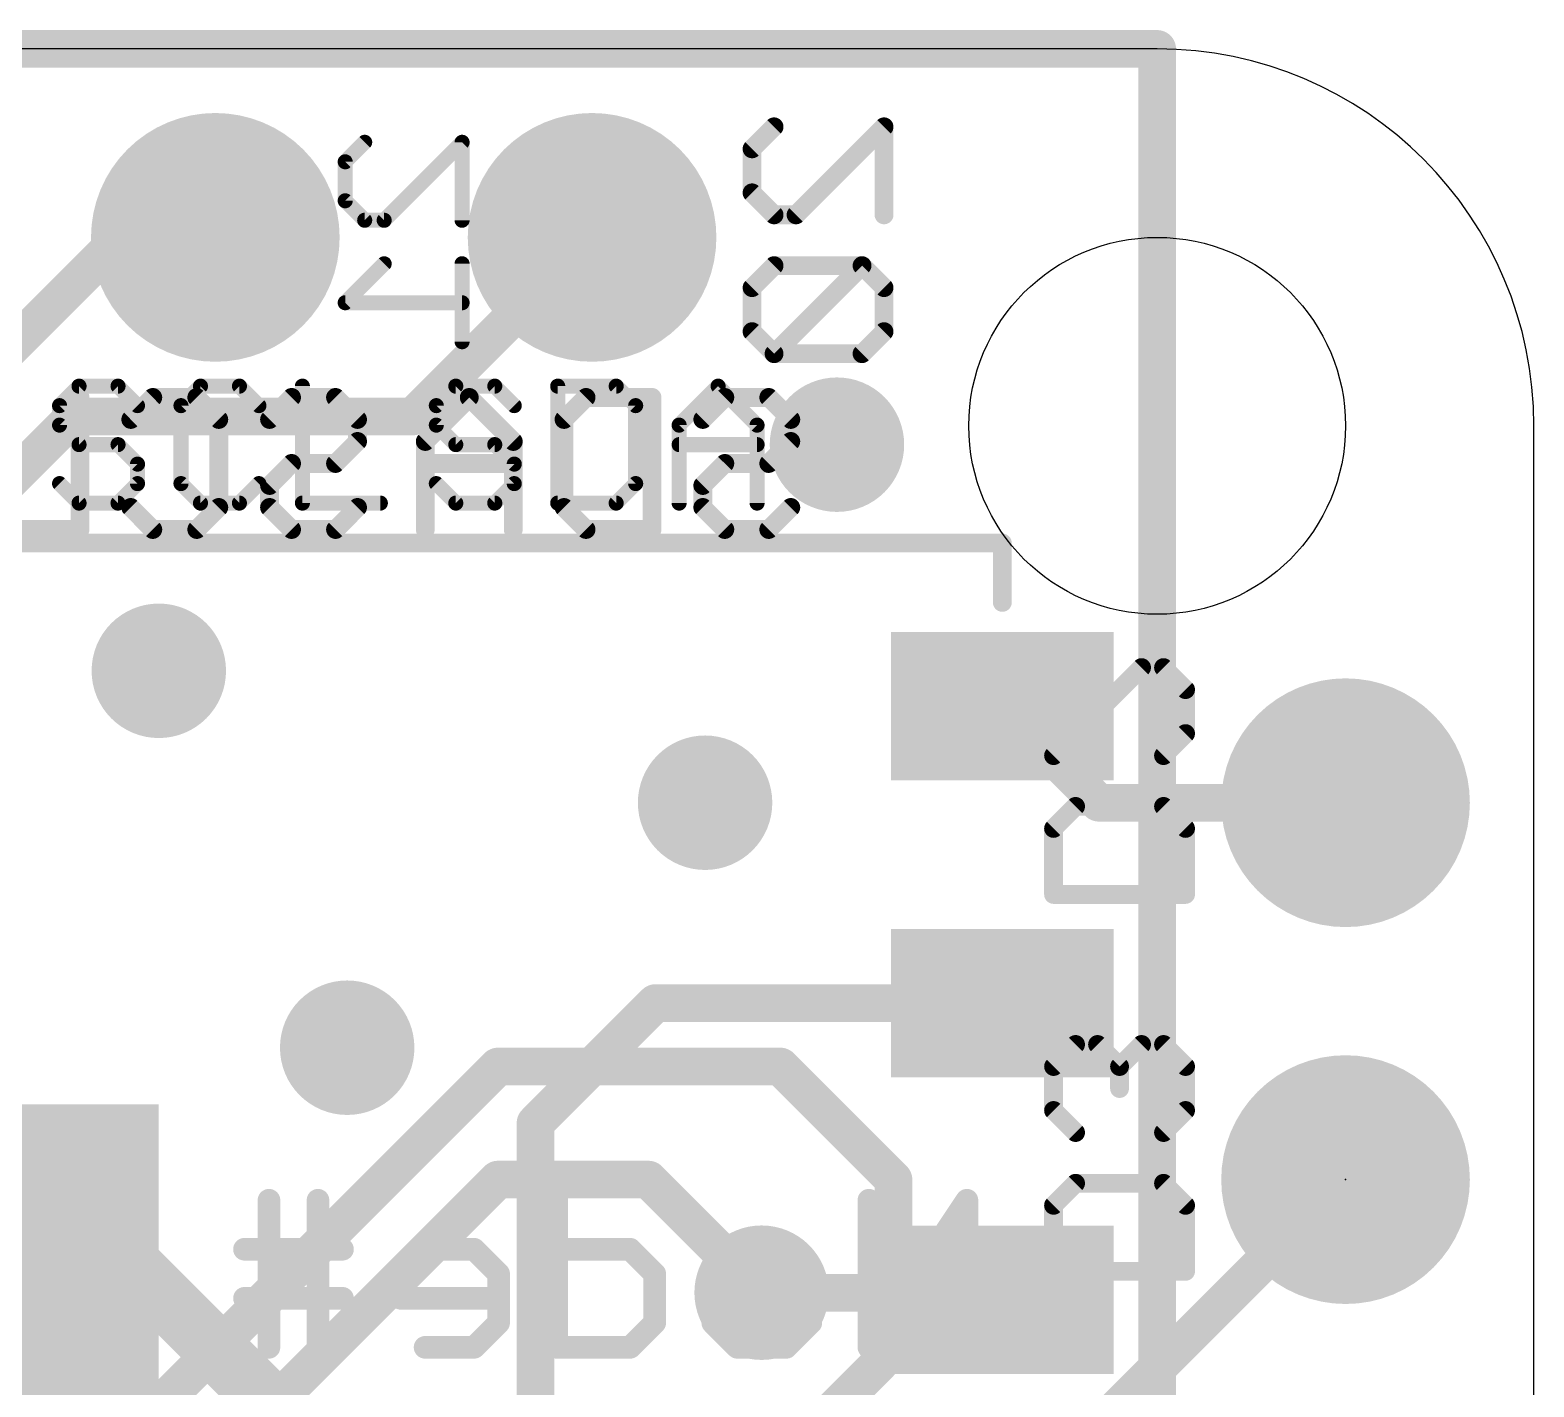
# Model space of a CAD drawing. Extents: x -4.5 to 52.1, y -1.8 to 26.3.
# Drawn here: x 40.66 to 50.8, y 13.84 to 22.99 of the extents above; entities that cross this region are included whole.
import ezdxf

# ---------------------------------------------------------------- set-up
doc = ezdxf.new("R2010")
doc.units = 0
for name, color, linetype in [('1', 12, 'CONTINUOUS'), ('16', 132, 'CONTINUOUS'), ('17', 110, 'CONTINUOUS'), ('18', 110, 'CONTINUOUS'), ('20', 53, 'CONTINUOUS'), ('21', 40, 'CONTINUOUS'), ('22', 6, 'CONTINUOUS'), ('23', 40, 'CONTINUOUS')]:
    doc.layers.add(name, color=color, linetype=linetype)

# ---------------------------------------------------------------- blocks, each defined once
blk = doc.blocks.new('RECT')
blk.add_solid([(-0.5, -0.5), (0.5, -0.5), (-0.5, 0.5), (0.5, 0.5)])
blk = doc.blocks.new('ROUNDP')
at = {"const_width": 0.5}
blk.add_lwpolyline([(0, -0.25, 1), (0, 0.25, 1), (0, -0.25)], format="xyb", dxfattribs=at)
blk = doc.blocks.new('ROUNDV')
at = {"const_width": 0.5}
blk.add_lwpolyline([(0, -0.25, 1), (0, 0.25, 1), (0, -0.25)], format="xyb", dxfattribs=at)

msp = doc.modelspace()

# ---------------------------------------------------------------- linework, layer by layer
at = {"layer": '1'}
for points, const_width in [([(48.26, 22.86), (0, 22.86)], 0.254), ([(48.26, 0), (48.26, 22.86)], 0.254), ([(47.216, 18.43), (47.866, 17.78)], 0.254), ([(47.866, 17.78), (49.53, 17.78)], 0.254), ([(38.989, 17.018), (43.561, 12.446)], 0.4064), ([(44.878, 16.43), (44.069, 15.621)], 0.254), ([(47.216, 16.43), (44.878, 16.43)], 0.254), ([(44.069, 15.621), (44.069, 13.335)], 0.254), ([(47.168, 14.478), (45.593, 14.478)], 0.254), ([(47.216, 14.43), (47.168, 14.478)], 0.254)]:
    msp.add_lwpolyline(points, dxfattribs=dict(at, const_width=const_width))
at = {"layer": '1', "const_width": 0.127}
for points in [[(48.3235, 22.86, 1), (48.1965, 22.86)], [(48.26, 22.7965, 1), (48.26, 22.9235)], [(47.2609, 18.4749, 1), (47.1711, 18.3851)], [(47.866, 17.8435, 1), (47.866, 17.7165)], [(47.8211, 17.7351, 1), (47.9109, 17.8249)], [(49.53, 17.7165, 1), (49.53, 17.8435)], [(44.878, 16.4935, 1), (44.878, 16.3665)], [(44.9229, 16.3851, 1), (44.8331, 16.4749)], [(47.216, 16.3665, 1), (47.216, 16.4935)], [(44.1325, 15.621, 1), (44.0055, 15.621)], [(44.0241, 15.6659, 1), (44.1139, 15.5761)], [(45.593, 14.5415, 1), (45.593, 14.4145)], [(47.2129, 14.5229, 1), (47.1231, 14.4331)], [(47.168, 14.4145, 1), (47.168, 14.5415)], [(47.1711, 14.3851, 1), (47.2609, 14.4749)]]:
    msp.add_lwpolyline(points, format="xyb", dxfattribs=at)
at = {"layer": '16', "const_width": 0.254}
for points in [[(0, 22.86), (48.26, 22.86)], [(48.26, 22.86), (48.26, 0)], [(40.005, 20.32), (41.275, 21.59)], [(41.275, 21.59), (41.91, 21.59)], [(43.2435, 20.3835), (44.45, 21.59)], [(40.386, 19.812), (40.9575, 20.3835)], [(40.9575, 20.3835), (43.2435, 20.3835)], [(34.798, 6.985), (43.815, 16.002)], [(43.815, 16.002), (45.72, 16.002)], [(45.72, 16.002), (46.482, 15.24)], [(43.815, 15.24), (34.036, 5.461)], [(44.831, 15.24), (43.815, 15.24)], [(45.593, 14.478), (44.831, 15.24)], [(49.53, 15.24), (45.593, 11.303)], [(46.482, 15.24), (46.482, 14.097)], [(46.482, 14.097), (45.72, 13.335)]]:
    msp.add_lwpolyline(points, dxfattribs=at)
at = {"layer": '16', "const_width": 0.127}
for points in [[(48.3235, 22.86, 1), (48.1965, 22.86)], [(48.26, 22.7965, 1), (48.26, 22.9235)], [(41.275, 21.6535, 1), (41.275, 21.5265)], [(41.3199, 21.5451, 1), (41.2301, 21.6349)], [(41.91, 21.5265, 1), (41.91, 21.6535)], [(44.4949, 21.5451, 1), (44.4051, 21.6349)], [(40.9575, 20.447, 1), (40.9575, 20.32)], [(41.0024, 20.3386, 1), (40.9126, 20.4284)], [(43.1986, 20.4284, 1), (43.2884, 20.3386)], [(43.2435, 20.32, 1), (43.2435, 20.447)], [(43.815, 16.0655, 1), (43.815, 15.9385)], [(43.8599, 15.9571, 1), (43.7701, 16.0469)], [(45.7649, 16.0469, 1), (45.6751, 15.9571)], [(45.72, 15.9385, 1), (45.72, 16.0655)], [(43.815, 15.3035, 1), (43.815, 15.1765)], [(43.8599, 15.1951, 1), (43.7701, 15.2849)], [(44.8759, 15.2849, 1), (44.7861, 15.1951)], [(44.831, 15.1765, 1), (44.831, 15.3035)], [(46.5455, 15.24, 1), (46.4185, 15.24)], [(46.4371, 15.1951, 1), (46.5269, 15.2849)], [(49.5749, 15.1951, 1), (49.4851, 15.2849)], [(45.5481, 14.4331, 1), (45.6379, 14.5229)], [(46.5269, 14.0521, 1), (46.4371, 14.1419)], [(46.4185, 14.097, 1), (46.5455, 14.097)]]:
    msp.add_lwpolyline(points, format="xyb", dxfattribs=at)
at = {"layer": '20'}
for p, q in [((48.26, 22.86), (2.54, 22.86)), ((50.8, 2.54), (50.8, 20.32))]:
    msp.add_line(p, q, dxfattribs=at)
msp.add_circle((48.26, 20.32), 1.27, dxfattribs=at)
msp.add_arc((48.26, 20.32), 2.54, 0, 90, dxfattribs=at)
at = {"layer": '21'}
for points, const_width in [([(40.9913, 20.5874), (40.8599, 20.456)], 0.1016), ([(41.254, 20.5874), (40.9913, 20.5874)], 0.1016), ([(41.3853, 20.456), (41.254, 20.5874)], 0.1016), ([(41.8099, 20.5874), (41.6785, 20.456)], 0.1016), ([(42.0725, 20.5874), (41.8099, 20.5874)], 0.1016), ([(42.2039, 20.456), (42.0725, 20.5874)], 0.1016), ([(42.4971, 20.5874), (42.4971, 19.7993)], 0.1016), ([(43.5313, 20.5874), (43.3999, 20.456)], 0.1016), ([(43.794, 20.5874), (43.5313, 20.5874)], 0.1016), ([(43.9253, 20.456), (43.794, 20.5874)], 0.1016), ([(44.2185, 20.5874), (44.2185, 19.7993)], 0.1016), ([(44.6125, 20.5874), (44.2185, 20.5874)], 0.1016), ([(44.7439, 20.456), (44.6125, 20.5874)], 0.1016), ([(45.0371, 20.3247), (45.2998, 20.5874)], 0.1016), ([(45.2998, 20.5874), (45.5625, 20.3247)], 0.1016), ([(40.8599, 20.456), (40.8599, 20.3247)], 0.1016), ([(41.6785, 20.456), (41.6785, 19.9306)], 0.1016), ([(43.3999, 20.456), (43.3999, 20.3247)], 0.1016), ([(44.7439, 19.9306), (44.7439, 20.456)], 0.1016), ([(40.8599, 20.3247), (40.9913, 20.1933)], 0.1016), ([(43.3999, 20.3247), (43.5313, 20.1933)], 0.1016), ([(45.0371, 19.7993), (45.0371, 20.3247)], 0.1016), ([(45.5625, 20.3247), (45.5625, 19.7993)], 0.1016), ([(40.9913, 20.1933), (41.254, 20.1933)], 0.1016), ([(41.254, 20.1933), (41.3853, 20.062)], 0.1016), ([(43.5313, 20.1933), (43.794, 20.1933)], 0.1016), ([(43.794, 20.1933), (43.9253, 20.062)], 0.1016), ([(45.0371, 20.1933), (45.5625, 20.1933)], 0.1016), ([(41.3853, 20.062), (41.3853, 19.9306)], 0.1016), ([(43.9253, 20.062), (43.9253, 19.9306)], 0.1016), ([(40.9913, 19.7993), (40.8599, 19.9306)], 0.1016), ([(41.3853, 19.9306), (41.254, 19.7993)], 0.1016), ([(41.6785, 19.9306), (41.8099, 19.7993)], 0.1016), ([(42.0725, 19.7993), (42.2039, 19.9306)], 0.1016), ([(43.5313, 19.7993), (43.3999, 19.9306)], 0.1016), ([(43.9253, 19.9306), (43.794, 19.7993)], 0.1016), ([(44.6125, 19.7993), (44.7439, 19.9306)], 0.1016), ([(41.254, 19.7993), (40.9913, 19.7993)], 0.1016), ([(41.8099, 19.7993), (42.0725, 19.7993)], 0.1016), ([(42.4971, 19.7993), (43.0225, 19.7993)], 0.1016), ([(43.794, 19.7993), (43.5313, 19.7993)], 0.1016), ([(44.2185, 19.7993), (44.6125, 19.7993)], 0.1016), ([(31.016, 19.53), (47.216, 19.53)], 0.127), ([(47.216, 19.53), (47.216, 19.13)], 0.127)]:
    msp.add_lwpolyline(points, dxfattribs=dict(at, const_width=const_width))
for points, const_width in [([(40.9913, 20.6128, 1), (40.9913, 20.562)], 0.0508), ([(41.0092, 20.5694, 1), (40.9733, 20.6053)], 0.0508), ([(41.2719, 20.6053, 1), (41.236, 20.5694)], 0.0508), ([(41.254, 20.562, 1), (41.254, 20.6128)], 0.0508), ([(41.8099, 20.6128, 1), (41.8099, 20.562)], 0.0508), ([(41.8278, 20.5694, 1), (41.7919, 20.6053)], 0.0508), ([(42.0905, 20.6053, 1), (42.0546, 20.5694)], 0.0508), ([(42.0725, 20.562, 1), (42.0725, 20.6128)], 0.0508), ([(42.5225, 20.5874, 1), (42.4717, 20.5874)], 0.0508), ([(43.5313, 20.6128, 1), (43.5313, 20.562)], 0.0508), ([(43.5492, 20.5694, 1), (43.5133, 20.6053)], 0.0508), ([(43.8119, 20.6053, 1), (43.776, 20.5694)], 0.0508), ([(43.794, 20.562, 1), (43.794, 20.6128)], 0.0508), ([(44.2439, 20.5874, 1), (44.1931, 20.5874)], 0.0508), ([(44.2185, 20.6128, 1), (44.2185, 20.562)], 0.0508), ([(44.6305, 20.6053, 1), (44.5946, 20.5694)], 0.0508), ([(44.6125, 20.562, 1), (44.6125, 20.6128)], 0.0508), ([(45.3177, 20.6053, 1), (45.2818, 20.5694)], 0.0508), ([(45.3177, 20.5694, 1), (45.2818, 20.6053)], 0.0508), ([(40.8853, 20.456, 1), (40.8345, 20.456)], 0.0508), ([(40.842, 20.474, 1), (40.8779, 20.4381)], 0.0508), ([(41.3674, 20.4381, 1), (41.4033, 20.474)], 0.0508), ([(41.7039, 20.456, 1), (41.6531, 20.456)], 0.0508), ([(41.6605, 20.474, 1), (41.6965, 20.4381)], 0.0508), ([(42.1859, 20.4381, 1), (42.2219, 20.474)], 0.0508), ([(43.4253, 20.456, 1), (43.3745, 20.456)], 0.0508), ([(43.382, 20.474, 1), (43.4179, 20.4381)], 0.0508), ([(43.9074, 20.4381, 1), (43.9433, 20.474)], 0.0508), ([(44.7693, 20.456, 1), (44.7185, 20.456)], 0.0508), ([(44.7259, 20.4381, 1), (44.7619, 20.474)], 0.0508), ([(40.8345, 20.3247, 1), (40.8853, 20.3247)], 0.0508), ([(40.8779, 20.3426, 1), (40.842, 20.3067)], 0.0508), ([(43.3745, 20.3247, 1), (43.4253, 20.3247)], 0.0508), ([(43.4179, 20.3426, 1), (43.382, 20.3067)], 0.0508), ([(45.0625, 20.3247, 1), (45.0117, 20.3247)], 0.0508), ([(45.0191, 20.3426, 1), (45.055, 20.3067)], 0.0508), ([(45.5879, 20.3247, 1), (45.5371, 20.3247)], 0.0508), ([(45.5445, 20.3067, 1), (45.5804, 20.3426)], 0.0508), ([(40.9913, 20.2187, 1), (40.9913, 20.1679)], 0.0508), ([(40.9733, 20.1754, 1), (41.0092, 20.2113)], 0.0508), ([(41.2719, 20.2113, 1), (41.236, 20.1754)], 0.0508), ([(41.254, 20.1679, 1), (41.254, 20.2187)], 0.0508), ([(43.5313, 20.2187, 1), (43.5313, 20.1679)], 0.0508), ([(43.5133, 20.1754, 1), (43.5492, 20.2113)], 0.0508), ([(43.8119, 20.2113, 1), (43.776, 20.1754)], 0.0508), ([(43.794, 20.1679, 1), (43.794, 20.2187)], 0.0508), ([(45.0371, 20.2187, 1), (45.0371, 20.1679)], 0.0508), ([(45.5625, 20.1679, 1), (45.5625, 20.2187)], 0.0508), ([(41.4107, 20.062, 1), (41.3599, 20.062)], 0.0508), ([(41.3674, 20.044, 1), (41.4033, 20.08)], 0.0508), ([(43.9507, 20.062, 1), (43.8999, 20.062)], 0.0508), ([(43.9074, 20.044, 1), (43.9433, 20.08)], 0.0508), ([(40.8779, 19.9486, 1), (40.842, 19.9127)], 0.0508), ([(41.4033, 19.9127, 1), (41.3674, 19.9486)], 0.0508), ([(41.6965, 19.9486, 1), (41.6605, 19.9127)], 0.0508), ([(42.2219, 19.9127, 1), (42.1859, 19.9486)], 0.0508), ([(43.4179, 19.9486, 1), (43.382, 19.9127)], 0.0508), ([(43.9433, 19.9127, 1), (43.9074, 19.9486)], 0.0508), ([(44.7619, 19.9127, 1), (44.7259, 19.9486)], 0.0508), ([(41.3599, 19.9306, 1), (41.4107, 19.9306)], 0.0508), ([(41.6531, 19.9306, 1), (41.7039, 19.9306)], 0.0508), ([(43.8999, 19.9306, 1), (43.9507, 19.9306)], 0.0508), ([(44.7185, 19.9306, 1), (44.7693, 19.9306)], 0.0508), ([(40.9913, 19.8247, 1), (40.9913, 19.7739)], 0.0508), ([(40.9733, 19.7813, 1), (41.0092, 19.8173)], 0.0508), ([(41.236, 19.8173, 1), (41.2719, 19.7813)], 0.0508), ([(41.254, 19.7739, 1), (41.254, 19.8247)], 0.0508), ([(41.8099, 19.8247, 1), (41.8099, 19.7739)], 0.0508), ([(41.7919, 19.7813, 1), (41.8278, 19.8173)], 0.0508), ([(42.0546, 19.8173, 1), (42.0905, 19.7813)], 0.0508), ([(42.0725, 19.7739, 1), (42.0725, 19.8247)], 0.0508), ([(42.4971, 19.8247, 1), (42.4971, 19.7739)], 0.0508), ([(42.4717, 19.7993, 1), (42.5225, 19.7993)], 0.0508), ([(43.0225, 19.7739, 1), (43.0225, 19.8247)], 0.0508), ([(43.5313, 19.8247, 1), (43.5313, 19.7739)], 0.0508), ([(43.5133, 19.7813, 1), (43.5492, 19.8173)], 0.0508), ([(43.776, 19.8173, 1), (43.8119, 19.7813)], 0.0508), ([(43.794, 19.7739, 1), (43.794, 19.8247)], 0.0508), ([(44.2185, 19.8247, 1), (44.2185, 19.7739)], 0.0508), ([(44.1931, 19.7993, 1), (44.2439, 19.7993)], 0.0508), ([(44.5946, 19.8173, 1), (44.6305, 19.7813)], 0.0508), ([(44.6125, 19.7739, 1), (44.6125, 19.8247)], 0.0508), ([(45.0117, 19.7993, 1), (45.0625, 19.7993)], 0.0508), ([(45.5371, 19.7993, 1), (45.5879, 19.7993)], 0.0508), ([(47.2478, 19.53, 1), (47.1842, 19.53)], 0.0635), ([(47.216, 19.4983, 1), (47.216, 19.5617)], 0.0635), ([(47.1842, 19.13, 1), (47.2478, 19.13)], 0.0635)]:
    msp.add_lwpolyline(points, format="xyb", dxfattribs=dict(at, const_width=const_width))
at = {"layer": '22'}
for points, const_width in [([(45.5287, 22.1867), (45.677, 22.335)], 0.127), ([(46.4185, 22.335), (45.8253, 21.7418)], 0.127), ([(46.4185, 21.7418), (46.4185, 22.335)], 0.127), ([(42.7856, 22.0994), (42.917, 22.2308)], 0.1016), ([(43.5737, 22.2308), (43.0483, 21.7054)], 0.1016), ([(43.5737, 21.7054), (43.5737, 22.2308)], 0.1016), ([(45.5287, 21.8901), (45.5287, 22.1867)], 0.127), ([(42.7856, 21.8367), (42.7856, 22.0994)], 0.1016), ([(45.677, 21.7418), (45.5287, 21.8901)], 0.127), ([(42.917, 21.7054), (42.7856, 21.8367)], 0.1016), ([(45.8253, 21.7418), (45.677, 21.7418)], 0.127), ([(43.0483, 21.7054), (42.917, 21.7054)], 0.1016), ([(43.0483, 21.4122), (42.7856, 21.1495)], 0.1016), ([(43.5737, 21.4122), (43.5737, 20.8868)], 0.1016), ([(45.677, 21.3995), (45.5287, 21.2512)], 0.127), ([(46.2702, 21.3995), (45.677, 21.3995)], 0.127), ([(46.2702, 21.3995), (45.677, 20.8063)], 0.127), ([(46.4185, 21.2512), (46.2702, 21.3995)], 0.127), ([(45.5287, 21.2512), (45.5287, 20.9546)], 0.127), ([(46.4185, 20.9546), (46.4185, 21.2512)], 0.127), ([(42.7856, 21.1495), (43.5737, 21.1495)], 0.1016), ([(45.5287, 20.9546), (45.677, 20.8063)], 0.127), ([(46.2702, 20.8063), (46.4185, 20.9546)], 0.127), ([(45.677, 20.8063), (46.2702, 20.8063)], 0.127), ([(40.9977, 20.5113), (40.9977, 19.6215)], 0.127), ([(41.3401, 20.363), (41.4884, 20.5113)], 0.127), ([(41.4884, 20.5113), (41.785, 20.5113)], 0.127), ([(41.785, 20.5113), (41.9333, 20.363)], 0.127), ([(42.2756, 20.363), (42.4239, 20.5113)], 0.127), ([(42.4239, 20.5113), (42.7205, 20.5113)], 0.127), ([(42.7205, 20.5113), (42.8688, 20.363)], 0.127), ([(43.6222, 20.5113), (43.3256, 20.2147)], 0.127), ([(43.9187, 20.2147), (43.6222, 20.5113)], 0.127), ([(44.2611, 20.363), (44.4094, 20.5113)], 0.127), ([(44.4094, 20.5113), (44.8543, 20.5113)], 0.127), ([(44.8543, 20.5113), (44.8543, 19.6215)], 0.127), ([(45.1966, 20.363), (45.3449, 20.5113)], 0.127), ([(45.3449, 20.5113), (45.6415, 20.5113)], 0.127), ([(45.6415, 20.5113), (45.7898, 20.363)], 0.127), ([(41.9333, 20.363), (41.9333, 19.7698)], 0.127), ([(42.8688, 20.363), (42.8688, 20.2147)], 0.127), ([(44.2611, 19.7698), (44.2611, 20.363)], 0.127), ([(45.7898, 20.363), (45.7898, 20.2147)], 0.127), ([(42.8688, 20.2147), (42.7205, 20.0664)], 0.127), ([(43.3256, 20.2147), (43.3256, 19.6215)], 0.127), ([(43.9187, 19.6215), (43.9187, 20.2147)], 0.127), ([(45.7898, 20.2147), (45.6415, 20.0664)], 0.127), ([(42.4239, 20.0664), (42.2756, 19.9181)], 0.127), ([(42.7205, 20.0664), (42.4239, 20.0664)], 0.127), ([(43.9187, 20.0664), (43.3256, 20.0664)], 0.127), ([(45.3449, 20.0664), (45.1966, 19.9181)], 0.127), ([(45.6415, 20.0664), (45.3449, 20.0664)], 0.127), ([(42.2756, 19.9181), (42.2756, 19.7698)], 0.127), ([(45.1966, 19.9181), (45.1966, 19.7698)], 0.127), ([(41.4884, 19.6215), (41.3401, 19.7698)], 0.127), ([(41.9333, 19.7698), (41.785, 19.6215)], 0.127), ([(42.2756, 19.7698), (42.4239, 19.6215)], 0.127), ([(42.7205, 19.6215), (42.8688, 19.7698)], 0.127), ([(44.4094, 19.6215), (44.2611, 19.7698)], 0.127), ([(45.1966, 19.7698), (45.3449, 19.6215)], 0.127), ([(45.6415, 19.6215), (45.7898, 19.7698)], 0.127), ([(40.9977, 19.6215), (40.4046, 19.6215)], 0.127), ([(41.785, 19.6215), (41.4884, 19.6215)], 0.127), ([(42.4239, 19.6215), (42.7205, 19.6215)], 0.127), ([(44.8543, 19.6215), (44.4094, 19.6215)], 0.127), ([(45.3449, 19.6215), (45.6415, 19.6215)], 0.127), ([(47.5615, 18.6907), (47.5615, 18.0975)], 0.127), ([(47.5615, 18.0975), (48.1547, 18.6907)], 0.127), ([(48.1547, 18.6907), (48.303, 18.6907)], 0.127), ([(48.303, 18.6907), (48.4513, 18.5424)], 0.127), ([(48.4513, 18.5424), (48.4513, 18.2458)], 0.127), ([(48.4513, 18.2458), (48.303, 18.0975)], 0.127), ([(47.5615, 17.6069), (47.7098, 17.7552)], 0.127), ([(47.7098, 17.7552), (48.303, 17.7552)], 0.127), ([(48.303, 17.7552), (48.4513, 17.6069)], 0.127), ([(47.5615, 17.162), (47.5615, 17.6069)], 0.127), ([(48.4513, 17.6069), (48.4513, 17.162)], 0.127), ([(48.4513, 17.162), (47.5615, 17.162)], 0.127), ([(47.7098, 16.1507), (47.5615, 16.0024)], 0.127), ([(47.8581, 16.1507), (47.7098, 16.1507)], 0.127), ([(48.0064, 16.0024), (47.8581, 16.1507)], 0.127), ([(48.1547, 16.1507), (48.0064, 16.0024)], 0.127), ([(48.303, 16.1507), (48.1547, 16.1507)], 0.127), ([(48.4513, 16.0024), (48.303, 16.1507)], 0.127), ([(47.5615, 16.0024), (47.5615, 15.7058)], 0.127), ([(48.0064, 16.0024), (48.0064, 15.8541)], 0.127), ([(48.4513, 15.7058), (48.4513, 16.0024)], 0.127), ([(47.5615, 15.7058), (47.7098, 15.5575)], 0.127), ([(48.303, 15.5575), (48.4513, 15.7058)], 0.127), ([(47.5615, 15.0669), (47.7098, 15.2152)], 0.127), ([(47.7098, 15.2152), (48.303, 15.2152)], 0.127), ([(48.303, 15.2152), (48.4513, 15.0669)], 0.127), ([(42.2717, 15.1011), (42.2717, 14.1097)], 0.1524), ([(42.6022, 14.1097), (42.6022, 15.1011)], 0.1524), ([(44.2114, 15.1011), (44.2114, 14.1097)], 0.1524), ([(46.9773, 15.1011), (46.3163, 14.1097)], 0.1524), ([(46.3163, 14.1097), (46.3163, 15.1011)], 0.1524), ([(46.9773, 14.1097), (46.9773, 15.1011)], 0.1524), ([(47.5615, 14.622), (47.5615, 15.0669)], 0.127), ([(48.4513, 15.0669), (48.4513, 14.622)], 0.127), ([(42.2717, 14.7707), (42.1065, 14.7707)], 0.1524), ([(42.7675, 14.7707), (42.2717, 14.7707)], 0.1524), ([(43.3242, 14.7707), (43.159, 14.6054)], 0.1524), ([(43.6547, 14.7707), (43.3242, 14.7707)], 0.1524), ([(43.8199, 14.6054), (43.6547, 14.7707)], 0.1524), ([(44.7071, 14.7707), (44.2114, 14.7707)], 0.1524), ([(44.8724, 14.6054), (44.7071, 14.7707)], 0.1524), ([(45.2639, 14.6054), (45.4291, 14.7707)], 0.1524), ([(45.4291, 14.7707), (45.7596, 14.7707)], 0.1524), ([(45.7596, 14.7707), (45.9248, 14.6054)], 0.1524), ([(43.159, 14.6054), (43.159, 14.4402)], 0.1524), ([(43.8199, 14.2749), (43.8199, 14.6054)], 0.1524), ([(44.8724, 14.2749), (44.8724, 14.6054)], 0.1524), ([(45.2639, 14.2749), (45.2639, 14.6054)], 0.1524), ([(45.9248, 14.6054), (45.9248, 14.2749)], 0.1524), ([(48.4513, 14.622), (47.5615, 14.622)], 0.127), ([(42.7675, 14.4402), (42.1065, 14.4402)], 0.1524), ([(43.159, 14.4402), (43.8199, 14.4402)], 0.1524), ([(43.6547, 14.1097), (43.8199, 14.2749)], 0.1524), ([(44.7071, 14.1097), (44.8724, 14.2749)], 0.1524), ([(45.4291, 14.1097), (45.2639, 14.2749)], 0.1524), ([(45.9248, 14.2749), (45.7596, 14.1097)], 0.1524), ([(43.3242, 14.1097), (43.6547, 14.1097)], 0.1524), ([(44.2114, 14.1097), (44.7071, 14.1097)], 0.1524), ([(45.7596, 14.1097), (45.4291, 14.1097)], 0.1524)]:
    msp.add_lwpolyline(points, dxfattribs=dict(at, const_width=const_width))
for points, const_width in [([(45.6995, 22.3126, 1), (45.6546, 22.3575)], 0.0635), ([(46.4503, 22.335, 1), (46.3867, 22.335)], 0.0635), ([(46.441, 22.3126, 1), (46.396, 22.3575)], 0.0635), ([(42.9349, 22.2128, 1), (42.899, 22.2487)], 0.0508), ([(43.5991, 22.2308, 1), (43.5483, 22.2308)], 0.0508), ([(43.5917, 22.2128, 1), (43.5557, 22.2487)], 0.0508), ([(45.5605, 22.1867, 1), (45.497, 22.1867)], 0.0635), ([(45.5063, 22.2092, 1), (45.5512, 22.1643)], 0.0635), ([(42.811, 22.0994, 1), (42.7602, 22.0994)], 0.0508), ([(42.7677, 22.1174, 1), (42.8036, 22.0815)], 0.0508), ([(45.497, 21.8901, 1), (45.5605, 21.8901)], 0.0635), ([(45.5512, 21.9126, 1), (45.5063, 21.8677)], 0.0635), ([(42.7602, 21.8367, 1), (42.811, 21.8367)], 0.0508), ([(42.8036, 21.8547, 1), (42.7677, 21.8188)], 0.0508), ([(45.677, 21.7736, 1), (45.677, 21.7101)], 0.0635), ([(45.8253, 21.7101, 1), (45.8253, 21.7736)], 0.0635), ([(42.917, 21.7308, 1), (42.917, 21.68)], 0.0508), ([(42.899, 21.6874, 1), (42.9349, 21.7234)], 0.0508), ([(43.0304, 21.7234, 1), (43.0663, 21.6874)], 0.0508), ([(43.0483, 21.68, 1), (43.0483, 21.7308)], 0.0508), ([(43.5483, 21.7054, 1), (43.5991, 21.7054)], 0.0508), ([(45.6546, 21.7194, 1), (45.6995, 21.7643)], 0.0635), ([(45.8029, 21.7643, 1), (45.8478, 21.7194)], 0.0635), ([(46.3867, 21.7418, 1), (46.4503, 21.7418)], 0.0635), ([(43.0663, 21.3942, 1), (43.0304, 21.4302)], 0.0508), ([(43.5991, 21.4122, 1), (43.5483, 21.4122)], 0.0508), ([(45.677, 21.4312, 1), (45.677, 21.3678)], 0.0635), ([(45.6995, 21.377, 1), (45.6546, 21.422)], 0.0635), ([(46.2927, 21.422, 1), (46.2478, 21.377)], 0.0635), ([(46.2927, 21.377, 1), (46.2478, 21.422)], 0.0635), ([(46.2702, 21.3678, 1), (46.2702, 21.4312)], 0.0635), ([(45.5605, 21.2512, 1), (45.497, 21.2512)], 0.0635), ([(45.5063, 21.2737, 1), (45.5512, 21.2288)], 0.0635), ([(46.4503, 21.2512, 1), (46.3867, 21.2512)], 0.0635), ([(46.396, 21.2288, 1), (46.441, 21.2737)], 0.0635), ([(42.7856, 21.1749, 1), (42.7856, 21.1241)], 0.0508), ([(42.7677, 21.1675, 1), (42.8036, 21.1315)], 0.0508), ([(43.5737, 21.1241, 1), (43.5737, 21.1749)], 0.0508), ([(45.5512, 20.9771, 1), (45.5063, 20.9322)], 0.0635), ([(46.441, 20.9322, 1), (46.396, 20.9771)], 0.0635), ([(43.5483, 20.8868, 1), (43.5991, 20.8868)], 0.0508), ([(45.497, 20.9546, 1), (45.5605, 20.9546)], 0.0635), ([(46.3867, 20.9546, 1), (46.4503, 20.9546)], 0.0635), ([(45.677, 20.8381, 1), (45.677, 20.7746)], 0.0635), ([(45.6546, 20.8288, 1), (45.6995, 20.7839)], 0.0635), ([(45.6546, 20.7839, 1), (45.6995, 20.8288)], 0.0635), ([(46.2478, 20.8288, 1), (46.2927, 20.7839)], 0.0635), ([(46.2702, 20.7746, 1), (46.2702, 20.8381)], 0.0635), ([(41.0295, 20.5113, 1), (40.966, 20.5113)], 0.0635), ([(41.4884, 20.543, 1), (41.4884, 20.4795)], 0.0635), ([(41.5108, 20.4888, 1), (41.4659, 20.5337)], 0.0635), ([(41.8074, 20.5337, 1), (41.7625, 20.4888)], 0.0635), ([(41.785, 20.4795, 1), (41.785, 20.543)], 0.0635), ([(42.4239, 20.543, 1), (42.4239, 20.4795)], 0.0635), ([(42.4464, 20.4888, 1), (42.4014, 20.5337)], 0.0635), ([(42.7429, 20.5337, 1), (42.698, 20.4888)], 0.0635), ([(42.7205, 20.4795, 1), (42.7205, 20.543)], 0.0635), ([(43.6446, 20.5337, 1), (43.5997, 20.4888)], 0.0635), ([(43.6446, 20.4888, 1), (43.5997, 20.5337)], 0.0635), ([(44.4094, 20.543, 1), (44.4094, 20.4795)], 0.0635), ([(44.4318, 20.4888, 1), (44.3869, 20.5337)], 0.0635), ([(44.886, 20.5113, 1), (44.8225, 20.5113)], 0.0635), ([(44.8543, 20.4795, 1), (44.8543, 20.543)], 0.0635), ([(45.3449, 20.543, 1), (45.3449, 20.4795)], 0.0635), ([(45.3674, 20.4888, 1), (45.3224, 20.5337)], 0.0635), ([(45.6639, 20.5337, 1), (45.619, 20.4888)], 0.0635), ([(45.6415, 20.4795, 1), (45.6415, 20.543)], 0.0635), ([(41.3176, 20.3854, 1), (41.3625, 20.3405)], 0.0635), ([(41.965, 20.363, 1), (41.9015, 20.363)], 0.0635), ([(41.9108, 20.3405, 1), (41.9557, 20.3854)], 0.0635), ([(42.2532, 20.3854, 1), (42.2981, 20.3405)], 0.0635), ([(42.9005, 20.363, 1), (42.837, 20.363)], 0.0635), ([(42.8463, 20.3405, 1), (42.8912, 20.3854)], 0.0635), ([(44.2928, 20.363, 1), (44.2293, 20.363)], 0.0635), ([(44.2386, 20.3854, 1), (44.2835, 20.3405)], 0.0635), ([(45.1742, 20.3854, 1), (45.2191, 20.3405)], 0.0635), ([(45.8215, 20.363, 1), (45.758, 20.363)], 0.0635), ([(45.7673, 20.3405, 1), (45.8122, 20.3854)], 0.0635), ([(42.8912, 20.1922, 1), (42.8463, 20.2371)], 0.0635), ([(43.3573, 20.2147, 1), (43.2938, 20.2147)], 0.0635), ([(43.9505, 20.2147, 1), (43.887, 20.2147)], 0.0635), ([(45.8122, 20.1922, 1), (45.7673, 20.2371)], 0.0635), ([(42.837, 20.2147, 1), (42.9005, 20.2147)], 0.0635), ([(43.3031, 20.2371, 1), (43.348, 20.1922)], 0.0635), ([(43.8963, 20.1922, 1), (43.9412, 20.2371)], 0.0635), ([(45.758, 20.2147, 1), (45.8215, 20.2147)], 0.0635), ([(42.4239, 20.0981, 1), (42.4239, 20.0346)], 0.0635), ([(42.4464, 20.0439, 1), (42.4014, 20.0888)], 0.0635), ([(42.698, 20.0888, 1), (42.7429, 20.0439)], 0.0635), ([(42.7205, 20.0346, 1), (42.7205, 20.0981)], 0.0635), ([(43.3256, 20.0981, 1), (43.3256, 20.0346)], 0.0635), ([(43.9187, 20.0346, 1), (43.9187, 20.0981)], 0.0635), ([(45.3449, 20.0981, 1), (45.3449, 20.0346)], 0.0635), ([(45.3674, 20.0439, 1), (45.3224, 20.0888)], 0.0635), ([(45.619, 20.0888, 1), (45.6639, 20.0439)], 0.0635), ([(45.6415, 20.0346, 1), (45.6415, 20.0981)], 0.0635), ([(42.3074, 19.9181, 1), (42.2439, 19.9181)], 0.0635), ([(45.2284, 19.9181, 1), (45.1649, 19.9181)], 0.0635), ([(42.2532, 19.9405, 1), (42.2981, 19.8956)], 0.0635), ([(45.1742, 19.9405, 1), (45.2191, 19.8956)], 0.0635), ([(41.3625, 19.7922, 1), (41.3176, 19.7473)], 0.0635), ([(41.9015, 19.7698, 1), (41.965, 19.7698)], 0.0635), ([(41.9557, 19.7473, 1), (41.9108, 19.7922)], 0.0635), ([(42.2439, 19.7698, 1), (42.3074, 19.7698)], 0.0635), ([(42.2981, 19.7922, 1), (42.2532, 19.7473)], 0.0635), ([(42.8912, 19.7473, 1), (42.8463, 19.7922)], 0.0635), ([(44.2293, 19.7698, 1), (44.2928, 19.7698)], 0.0635), ([(44.2835, 19.7922, 1), (44.2386, 19.7473)], 0.0635), ([(45.2191, 19.7922, 1), (45.1742, 19.7473)], 0.0635), ([(45.1649, 19.7698, 1), (45.2284, 19.7698)], 0.0635), ([(45.8122, 19.7473, 1), (45.7673, 19.7922)], 0.0635), ([(40.9977, 19.5898, 1), (40.9977, 19.6532)], 0.0635), ([(41.4884, 19.6532, 1), (41.4884, 19.5898)], 0.0635), ([(41.4659, 19.599, 1), (41.5108, 19.644)], 0.0635), ([(41.7625, 19.644, 1), (41.8074, 19.599)], 0.0635), ([(41.785, 19.5898, 1), (41.785, 19.6532)], 0.0635), ([(42.4239, 19.6532, 1), (42.4239, 19.5898)], 0.0635), ([(42.4014, 19.599, 1), (42.4464, 19.644)], 0.0635), ([(42.698, 19.644, 1), (42.7429, 19.599)], 0.0635), ([(42.7205, 19.5898, 1), (42.7205, 19.6532)], 0.0635), ([(44.4094, 19.6532, 1), (44.4094, 19.5898)], 0.0635), ([(44.3869, 19.599, 1), (44.4318, 19.644)], 0.0635), ([(44.8543, 19.5898, 1), (44.8543, 19.6532)], 0.0635), ([(45.3449, 19.6532, 1), (45.3449, 19.5898)], 0.0635), ([(45.3224, 19.599, 1), (45.3674, 19.644)], 0.0635), ([(45.619, 19.644, 1), (45.6639, 19.599)], 0.0635), ([(45.6415, 19.5898, 1), (45.6415, 19.6532)], 0.0635), ([(40.966, 19.6215, 1), (41.0295, 19.6215)], 0.0635), ([(43.2938, 19.6215, 1), (43.3573, 19.6215)], 0.0635), ([(43.887, 19.6215, 1), (43.9505, 19.6215)], 0.0635), ([(44.8225, 19.6215, 1), (44.886, 19.6215)], 0.0635), ([(47.5933, 18.6907, 1), (47.5297, 18.6907)], 0.0635), ([(48.1547, 18.7224, 1), (48.1547, 18.6589)], 0.0635), ([(48.1771, 18.6682, 1), (48.1322, 18.7131)], 0.0635), ([(48.3254, 18.7131, 1), (48.2805, 18.6682)], 0.0635), ([(48.303, 18.6589, 1), (48.303, 18.7224)], 0.0635), ([(48.483, 18.5424, 1), (48.4195, 18.5424)], 0.0635), ([(48.4288, 18.5199, 1), (48.4737, 18.5648)], 0.0635), ([(48.4195, 18.2458, 1), (48.483, 18.2458)], 0.0635), ([(48.4737, 18.2233, 1), (48.4288, 18.2682)], 0.0635), ([(47.539, 18.12, 1), (47.584, 18.075)], 0.0635), ([(48.2805, 18.12, 1), (48.3254, 18.075)], 0.0635), ([(47.5297, 18.0975, 1), (47.5933, 18.0975)], 0.0635), ([(47.7098, 17.7869, 1), (47.7098, 17.7234)], 0.0635), ([(47.7322, 17.7327, 1), (47.6873, 17.7776)], 0.0635), ([(48.3254, 17.7776, 1), (48.2805, 17.7327)], 0.0635), ([(48.303, 17.7234, 1), (48.303, 17.7869)], 0.0635), ([(47.5933, 17.6069, 1), (47.5297, 17.6069)], 0.0635), ([(47.539, 17.6293, 1), (47.584, 17.5844)], 0.0635), ([(48.483, 17.6069, 1), (48.4195, 17.6069)], 0.0635), ([(48.4288, 17.5844, 1), (48.4737, 17.6293)], 0.0635), ([(47.5297, 17.162, 1), (47.5933, 17.162)], 0.0635), ([(47.5615, 17.1937, 1), (47.5615, 17.1302)], 0.0635), ([(48.4195, 17.162, 1), (48.483, 17.162)], 0.0635), ([(48.4513, 17.1302, 1), (48.4513, 17.1937)], 0.0635), ([(47.7098, 16.1824, 1), (47.7098, 16.1189)], 0.0635), ([(47.7322, 16.1282, 1), (47.6873, 16.1731)], 0.0635), ([(47.8805, 16.1731, 1), (47.8356, 16.1282)], 0.0635), ([(47.8581, 16.1189, 1), (47.8581, 16.1824)], 0.0635), ([(48.1547, 16.1824, 1), (48.1547, 16.1189)], 0.0635), ([(48.1771, 16.1282, 1), (48.1322, 16.1731)], 0.0635), ([(48.3254, 16.1731, 1), (48.2805, 16.1282)], 0.0635), ([(48.303, 16.1189, 1), (48.303, 16.1824)], 0.0635), ([(47.5933, 16.0024, 1), (47.5297, 16.0024)], 0.0635), ([(47.539, 16.0248, 1), (47.584, 15.9799)], 0.0635), ([(48.0381, 16.0024, 1), (47.9746, 16.0024)], 0.0635), ([(47.9839, 16.0248, 1), (48.0288, 15.9799)], 0.0635), ([(47.9839, 15.9799, 1), (48.0288, 16.0248)], 0.0635), ([(48.483, 16.0024, 1), (48.4195, 16.0024)], 0.0635), ([(48.4288, 15.9799, 1), (48.4737, 16.0248)], 0.0635), ([(47.9746, 15.8541, 1), (48.0381, 15.8541)], 0.0635), ([(47.5297, 15.7058, 1), (47.5933, 15.7058)], 0.0635), ([(47.584, 15.7282, 1), (47.539, 15.6833)], 0.0635), ([(48.4195, 15.7058, 1), (48.483, 15.7058)], 0.0635), ([(48.4737, 15.6833, 1), (48.4288, 15.7282)], 0.0635), ([(47.6873, 15.535, 1), (47.7322, 15.58)], 0.0635), ([(48.2805, 15.58, 1), (48.3254, 15.535)], 0.0635), ([(47.7098, 15.2469, 1), (47.7098, 15.1834)], 0.0635), ([(47.7322, 15.1927, 1), (47.6873, 15.2376)], 0.0635), ([(48.3254, 15.2376, 1), (48.2805, 15.1927)], 0.0635), ([(48.303, 15.1834, 1), (48.303, 15.2469)], 0.0635), ([(42.3098, 15.1011, 1), (42.2336, 15.1011)], 0.0762), ([(42.6403, 15.1011, 1), (42.5641, 15.1011)], 0.0762), ([(44.2495, 15.1011, 1), (44.1733, 15.1011)], 0.0762), ([(46.3544, 15.1011, 1), (46.2782, 15.1011)], 0.0762), ([(47.0154, 15.1011, 1), (46.9392, 15.1011)], 0.0762), ([(47.009, 15.08, 1), (46.9456, 15.1223)], 0.0762), ([(47.5933, 15.0669, 1), (47.5297, 15.0669)], 0.0635), ([(47.539, 15.0893, 1), (47.584, 15.0444)], 0.0635), ([(48.483, 15.0669, 1), (48.4195, 15.0669)], 0.0635), ([(48.4288, 15.0444, 1), (48.4737, 15.0893)], 0.0635), ([(42.1065, 14.8088, 1), (42.1065, 14.7326)], 0.0762), ([(42.2717, 14.8088, 1), (42.2717, 14.7326)], 0.0762), ([(42.2717, 14.7326, 1), (42.2717, 14.8088)], 0.0762), ([(42.7675, 14.7326, 1), (42.7675, 14.8088)], 0.0762), ([(43.3242, 14.8088, 1), (43.3242, 14.7326)], 0.0762), ([(43.3511, 14.7437, 1), (43.2973, 14.7976)], 0.0762), ([(43.6816, 14.7976, 1), (43.6277, 14.7437)], 0.0762), ([(43.6547, 14.7326, 1), (43.6547, 14.8088)], 0.0762), ([(44.2114, 14.8088, 1), (44.2114, 14.7326)], 0.0762), ([(44.7341, 14.7976, 1), (44.6802, 14.7437)], 0.0762), ([(44.7071, 14.7326, 1), (44.7071, 14.8088)], 0.0762), ([(45.4291, 14.8088, 1), (45.4291, 14.7326)], 0.0762), ([(45.4561, 14.7437, 1), (45.4022, 14.7976)], 0.0762), ([(45.7865, 14.7976, 1), (45.7327, 14.7437)], 0.0762), ([(45.7596, 14.7326, 1), (45.7596, 14.8088)], 0.0762), ([(43.132, 14.6324, 1), (43.1859, 14.5785)], 0.0762), ([(43.1971, 14.6054, 1), (43.1209, 14.6054)], 0.0762), ([(43.858, 14.6054, 1), (43.7818, 14.6054)], 0.0762), ([(43.793, 14.5785, 1), (43.8469, 14.6324)], 0.0762), ([(44.9105, 14.6054, 1), (44.8343, 14.6054)], 0.0762), ([(44.8454, 14.5785, 1), (44.8993, 14.6324)], 0.0762), ([(45.2369, 14.6324, 1), (45.2908, 14.5785)], 0.0762), ([(45.302, 14.6054, 1), (45.2258, 14.6054)], 0.0762), ([(45.9629, 14.6054, 1), (45.8867, 14.6054)], 0.0762), ([(45.8979, 14.5785, 1), (45.9518, 14.6324)], 0.0762), ([(47.5297, 14.622, 1), (47.5933, 14.622)], 0.0635), ([(47.5615, 14.6537, 1), (47.5615, 14.5902)], 0.0635), ([(48.4195, 14.622, 1), (48.483, 14.622)], 0.0635), ([(48.4513, 14.5902, 1), (48.4513, 14.6537)], 0.0635), ([(42.1065, 14.4783, 1), (42.1065, 14.4021)], 0.0762), ([(42.7675, 14.4021, 1), (42.7675, 14.4783)], 0.0762), ([(43.159, 14.4783, 1), (43.159, 14.4021)], 0.0762), ([(43.8199, 14.4021, 1), (43.8199, 14.4783)], 0.0762), ([(43.1209, 14.4402, 1), (43.1971, 14.4402)], 0.0762), ([(43.7818, 14.2749, 1), (43.858, 14.2749)], 0.0762), ([(43.8469, 14.248, 1), (43.793, 14.3019)], 0.0762), ([(44.8343, 14.2749, 1), (44.9105, 14.2749)], 0.0762), ([(44.8993, 14.248, 1), (44.8454, 14.3019)], 0.0762), ([(45.2908, 14.3019, 1), (45.2369, 14.248)], 0.0762), ([(45.2258, 14.2749, 1), (45.302, 14.2749)], 0.0762), ([(45.8867, 14.2749, 1), (45.9629, 14.2749)], 0.0762), ([(45.9518, 14.248, 1), (45.8979, 14.3019)], 0.0762), ([(42.2336, 14.1097, 1), (42.3098, 14.1097)], 0.0762), ([(42.5641, 14.1097, 1), (42.6403, 14.1097)], 0.0762), ([(43.3242, 14.1478, 1), (43.3242, 14.0716)], 0.0762), ([(43.6277, 14.1366, 1), (43.6816, 14.0828)], 0.0762), ([(43.6547, 14.0716, 1), (43.6547, 14.1478)], 0.0762), ([(44.2114, 14.1478, 1), (44.2114, 14.0716)], 0.0762), ([(44.1733, 14.1097, 1), (44.2495, 14.1097)], 0.0762), ([(44.6802, 14.1366, 1), (44.7341, 14.0828)], 0.0762), ([(44.7071, 14.0716, 1), (44.7071, 14.1478)], 0.0762), ([(45.4291, 14.1478, 1), (45.4291, 14.0716)], 0.0762), ([(45.4022, 14.0828, 1), (45.4561, 14.1366)], 0.0762), ([(45.7327, 14.1366, 1), (45.7865, 14.0828)], 0.0762), ([(45.7596, 14.0716, 1), (45.7596, 14.1478)], 0.0762), ([(46.2846, 14.1308, 1), (46.348, 14.0886)], 0.0762), ([(46.2782, 14.1097, 1), (46.3544, 14.1097)], 0.0762), ([(46.9392, 14.1097, 1), (47.0154, 14.1097)], 0.0762)]:
    msp.add_lwpolyline(points, format="xyb", dxfattribs=dict(at, const_width=const_width))
at = {"layer": '23'}
msp.add_point((49.53, 15.24), dxfattribs=at)

# ---------------------------------------------------------------- block references
at = {"layer": '1', "xscale": 1.5, "rotation": 180}
for p in [(47.216, 18.43), (47.216, 16.43), (47.216, 14.43)]:
    msp.add_blockref('RECT', p, dxfattribs=at)
at = {"layer": '17', "xscale": 1.6764, "yscale": 1.6764}
for p, rotation in [((41.91, 21.59), 90), ((41.91, 21.59), 90), ((44.45, 21.59), 90), ((44.45, 21.59), 90), ((49.53, 17.78), 180), ((49.53, 17.78), 180), ((49.53, 15.24), 180), ((49.53, 15.24), 180)]:
    msp.add_blockref('ROUNDP', p, dxfattribs=dict(at, rotation=rotation))
at = {"layer": '18', "xscale": 0.9064, "yscale": 0.9064}
for p in [(46.101, 20.193), (46.101, 20.193), (41.529, 18.669), (41.529, 18.669), (45.212, 17.78), (45.212, 17.78), (42.799, 16.129), (42.799, 16.129), (45.593, 14.478), (45.593, 14.478)]:
    msp.add_blockref('ROUNDV', p, dxfattribs=at)
at = {"layer": '22', "xscale": 8.636, "yscale": 2.4765}
msp.add_blockref('RECT', (37.211, 14.5098), dxfattribs=at)

doc.saveas('drawing.dxf')
